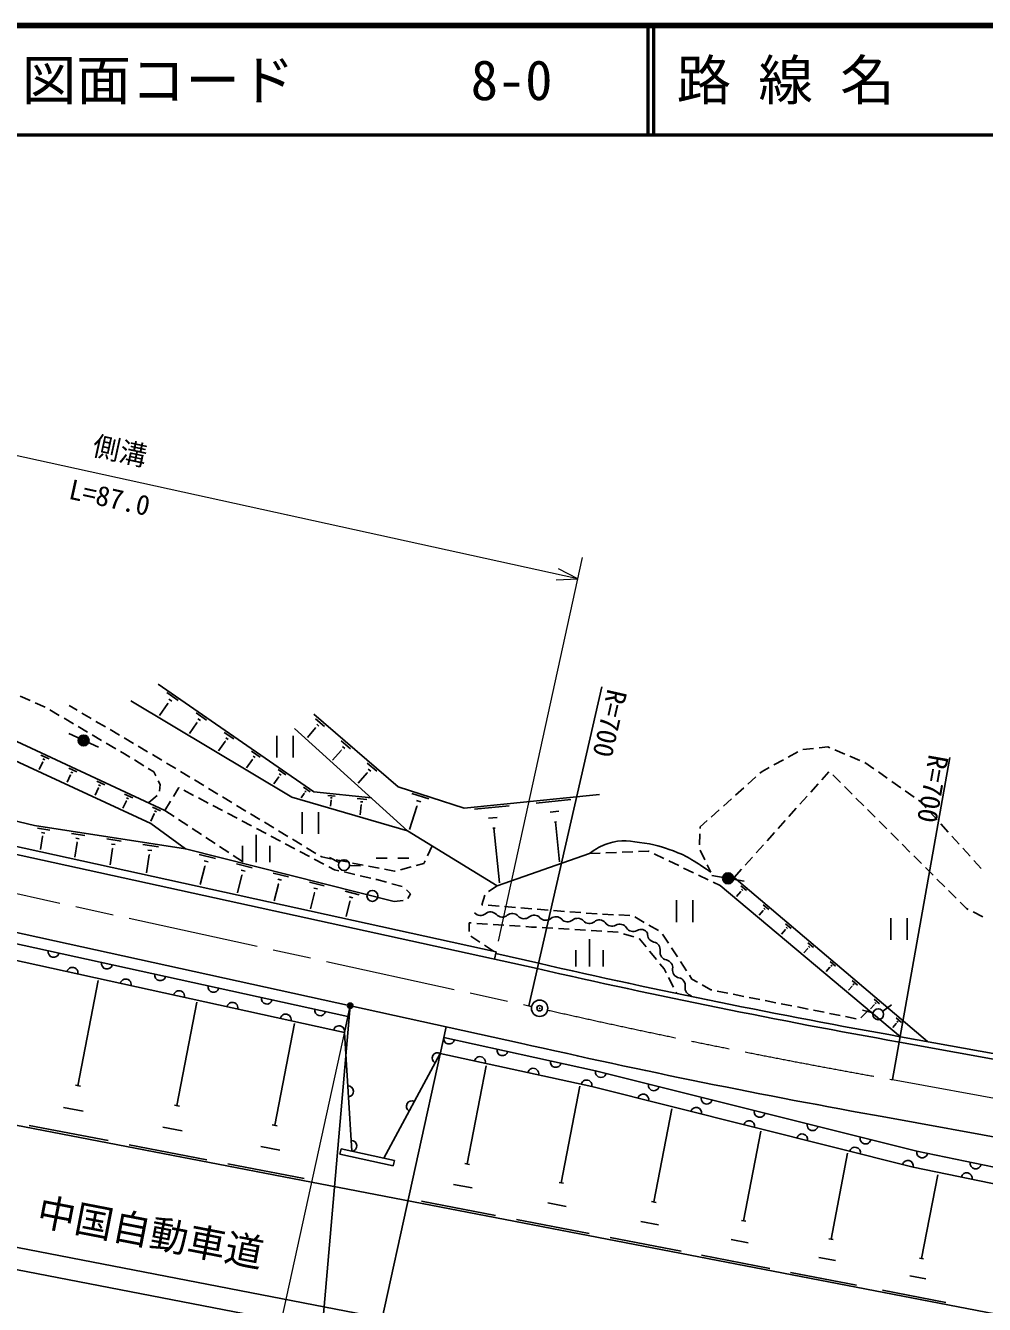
# Model space of a CAD drawing. Units: millimetres, scale not verified. Extents: x 40000 to 680000, y 20000 to 380000.
# Drawn here: x 120733 to 208582, y 262776 to 380000 of the extents above; entities that cross this region are included whole.
import ezdxf
from ezdxf.enums import TextEntityAlignment as Align

# ---------------------------------------------------------------- set-up
doc = ezdxf.new("R2010")
doc.units = ezdxf.units.MM
doc.header["$LTSCALE"] = 1000
doc.header["$PDMODE"] = 32
doc.header["$PDSIZE"] = 500
doc.linetypes.add('CHAIN', pattern=[18.5, 12, -1.5, 3.5, -1.5])
for name, color, linetype, lineweight in [('M-BGD', 7, 'Continuous', 25), ('M-BMK', 2, 'CHAIN', 13), ('M-BMK-SRVR', 3, 'Continuous', 25), ('M-STR-HTXT', 7, 'Continuous', 13), ('M-STR-STRC', 7, 'Continuous', 25), ('M-TTL', 2, 'Continuous', 140), ('M-TTL-LINE', 7, 'Continuous', 50)]:
    doc.layers.add(name, color=color, linetype=linetype, lineweight=lineweight)
doc.layers.add('M-TTL-TXT', color=7, linetype='Continuous')
doc.styles.add('@ＭＳ ゴシック', font='')
doc.styles.add('ＭＳ ゴシック', font='')
doc.styles.get('@ＭＳ ゴシック').set_extended_font_data('@MS Gothic')
doc.styles.get('ＭＳ ゴシック').set_extended_font_data('MS Gothic')

msp = doc.modelspace()

# ---------------------------------------------------------------- linework, layer by layer
at = {"layer": 'M-BGD'}
for p, q in [((132206, 306858), (75438, 333180)), ((103140, 322201), (133503, 308046)), ((147143, 309768), (132890, 319646)), ((133680, 318855), (134727, 318129)), ((166851, 290146), (173533, 319393)), ((120239, 318527), (121156, 318127)), ((121614, 317927), (122531, 317528)), ((130364, 318112), (145113, 309272)), ((133768, 317864), (133004, 316762)), ((133735, 317887), (133801, 317842)), ((133855, 318269), (134117, 318088)), ((122963, 317277), (123824, 316768)), ((124254, 316514), (125115, 316005)), ((125454, 317238), (124719, 317671)), ((126746, 316476), (125885, 316984)), ((136353, 317002), (137312, 316338)), ((147139, 316875), (154883, 310215)), ((125546, 315751), (126407, 315243)), ((128039, 315715), (127177, 316223)), ((129331, 314954), (128470, 315461)), ((136434, 316095), (135754, 315114)), ((136404, 316116), (136464, 316075)), ((136513, 316466), (136753, 316300)), ((145357, 315558), (155735, 306187)), ((147293, 315615), (146550, 314751)), ((147267, 315637), (147319, 315593)), ((147306, 316467), (148133, 315756)), ((147403, 315952), (147610, 315774)), ((124689, 315098), (127414, 313843)), ((126838, 314988), (127699, 314480)), ((128129, 314226), (128990, 313717)), ((130623, 314192), (129762, 314700)), ((139013, 314384), (138414, 313520)), ((138939, 315210), (139812, 314605)), ((138986, 314403), (139040, 314365)), ((139085, 314721), (139303, 314570)), ((143762, 314908), (143762, 312908)), ((145262, 314908), (145262, 312908)), ((149654, 314447), (150510, 313712)), ((76728, 313493), (167616, 293562)), ((79166, 313675), (163844, 295106)), ((122133, 313126), (122880, 312778)), ((129421, 313463), (129803, 313237)), ((129803, 313237), (130276, 312945)), ((131916, 313431), (131054, 313938)), ((132610, 313022), (132347, 313177)), ((133204, 312662), (132610, 313022)), ((141442, 313476), (142231, 312928)), ((141574, 313034), (141771, 312897)), ((149641, 313566), (148863, 312662)), ((149614, 313589), (149667, 313543)), ((149754, 313915), (149968, 313731)), ((191495, 313419), (190616, 312942)), ((192934, 313741), (191939, 313642)), ((194249, 313873), (193432, 313791)), ((194414, 313803), (194249, 313873)), ((195797, 313224), (194875, 313610)), ((197181, 312645), (196259, 313031)), ((122298, 312504), (121979, 311821)), ((122274, 312515), (122321, 312493)), ((122309, 312772), (122496, 312684)), ((124693, 311933), (125438, 311586)), ((130702, 312682), (131553, 312157)), ((131978, 311895), (132484, 311583)), ((134487, 311886), (133632, 312403)), ((141508, 312728), (140988, 311977)), ((141483, 312745), (141533, 312711)), ((152031, 312403), (152915, 311643)), ((152134, 311853), (152355, 311663)), ((188858, 311988), (188215, 311639)), ((190176, 312703), (189297, 312227)), ((198457, 311871), (197640, 312447)), ((200168, 283381), (205422, 312918)), ((124857, 311313), (124540, 310633)), ((124834, 311323), (124880, 311302)), ((124868, 311579), (125054, 311493)), ((127250, 310741), (127992, 310395)), ((132484, 311583), (132665, 311220)), ((132889, 310773), (133054, 310442)), ((135771, 311109), (134915, 311627)), ((137054, 310332), (136198, 310850)), ((143922, 311126), (143477, 310485)), ((143862, 311798), (144572, 311306)), ((143900, 311142), (143944, 311111)), ((143981, 311401), (144158, 311278)), ((152017, 311493), (151204, 310548)), ((151989, 311516), (152045, 311469)), ((187643, 311126), (186898, 310459)), ((188215, 311639), (188015, 311460)), ((193672, 310863), (194339, 311609)), ((194691, 311315), (195398, 310608)), ((199683, 311007), (198866, 311583)), ((200909, 310143), (200092, 310719)), ((127413, 310123), (127098, 309447)), ((127390, 310133), (127437, 310112)), ((127424, 310389), (127610, 310302)), ((129804, 309550), (130544, 309205)), ((133054, 310442), (133012, 309813)), ((134273, 309334), (134766, 310157)), ((134766, 310157), (134802, 310138)), ((135244, 309904), (136128, 309437)), ((138337, 309556), (137482, 310073)), ((146254, 309617), (145978, 309218)), ((146204, 310175), (146794, 309766)), ((146235, 309629), (146272, 309604)), ((146303, 309845), (146450, 309743)), ((152421, 309227), (147143, 309768)), ((154883, 310215), (160923, 308278)), ((156111, 309611), (157665, 309113)), ((160923, 308278), (173314, 309518)), ((186526, 310125), (185781, 309457)), ((192671, 309746), (193338, 310491)), ((195751, 310254), (196459, 309547)), ((202136, 309279), (201318, 309855)), ((114106, 308453), (121544, 306677)), ((129967, 308934), (129654, 308262)), ((129944, 308945), (129990, 308923)), ((129978, 309199), (130163, 309113)), ((132787, 309413), (132014, 308778)), ((132356, 308360), (133093, 308017)), ((133503, 308046), (134017, 308905)), ((136570, 309204), (137455, 308737)), ((137897, 308503), (138781, 308037)), ((139621, 308779), (138765, 309297)), ((140904, 308003), (140048, 308520)), ((145113, 309272), (155735, 306187)), ((148437, 309434), (149084, 309368)), ((148660, 309215), (148822, 309198)), ((148721, 309013), (148663, 308446)), ((148701, 309015), (148741, 309011)), ((151103, 309161), (151993, 309069)), ((151493, 308581), (151398, 307652)), ((151410, 308859), (151632, 308837)), ((151466, 308584), (151521, 308578)), ((156589, 308429), (155909, 306308)), ((156541, 308445), (156638, 308414)), ((156544, 308958), (156933, 308833)), ((161875, 308173), (165037, 308489)), ((167514, 308737), (170676, 309053)), ((185409, 309124), (184665, 308456)), ((191671, 308628), (192338, 309373)), ((196812, 309193), (197519, 308486)), ((202790, 308818), (202544, 308991)), ((203259, 308300), (202790, 308818)), ((132519, 307746), (132207, 307078)), ((132496, 307757), (132542, 307736)), ((132530, 308010), (132714, 307925)), ((133503, 308046), (134338, 307496)), ((134755, 307221), (135590, 306670)), ((139223, 307803), (140108, 307336)), ((142187, 307226), (141332, 307744)), ((146080, 307901), (146080, 305901)), ((147580, 307901), (147580, 305901)), ((163156, 307342), (163946, 307422)), ((168795, 307907), (169585, 307986)), ((184292, 308122), (183548, 307455)), ((189670, 306393), (190337, 307138)), ((190671, 307511), (191338, 308256)), ((197873, 308133), (198580, 307426)), ((204266, 307187), (203595, 307929)), ((69090, 306978), (150259, 289178)), ((75291, 306642), (166087, 286731)), ((121544, 306677), (135394, 304535)), ((121837, 306429), (122957, 306256)), ((122205, 306028), (122485, 305985)), ((135394, 304535), (132206, 306858)), ((136008, 306395), (136843, 305845)), ((140550, 307103), (141434, 306636)), ((141876, 306402), (142761, 305935)), ((143470, 306449), (142615, 306967)), ((144754, 305673), (143898, 306190)), ((155735, 306187), (163944, 301154)), ((163547, 306423), (163745, 306443)), ((163646, 306433), (164146, 301430)), ((169186, 306988), (169384, 307007)), ((169285, 306998), (169650, 303349)), ((182534, 306546), (182528, 306408)), ((183175, 307121), (182534, 306546)), ((188670, 305275), (189337, 306020)), ((198933, 307072), (199641, 306365)), ((199994, 306012), (200701, 305304)), ((205272, 306075), (204601, 306817)), ((149938, 287713), (68736, 305520)), ((122293, 305671), (122106, 304463)), ((122258, 305676), (122328, 305665)), ((124951, 305948), (126168, 305759)), ((125446, 305123), (125238, 303776)), ((125351, 305512), (125655, 305465)), ((125408, 305129), (125485, 305117)), ((128164, 305451), (129482, 305247)), ((128597, 304979), (128926, 304928)), ((131479, 304938), (132900, 304718)), ((137260, 305569), (138095, 305019)), ((140603, 303323), (140603, 304823)), ((141853, 303323), (141853, 305823)), ((143103, 303323), (143103, 304823)), ((143203, 305702), (144087, 305235)), ((144529, 305002), (145413, 304535)), ((146037, 304896), (145182, 305414)), ((157991, 304804), (157563, 303900)), ((182508, 305908), (182467, 304909)), ((187669, 304158), (188336, 304903)), ((201055, 304951), (201762, 304244)), ((206279, 304963), (205608, 305704)), ((128700, 304558), (128470, 303067)), ((128659, 304564), (128741, 304552)), ((132057, 303975), (131804, 302336)), ((131946, 304429), (132301, 304374)), ((132013, 303982), (132102, 303968)), ((135394, 304535), (154512, 299719)), ((136637, 304015), (138128, 303640)), ((138512, 304744), (139347, 304193)), ((139765, 303918), (140599, 303368)), ((145856, 304301), (146740, 303834)), ((147320, 304120), (146465, 304637)), ((147867, 303789), (147748, 303861)), ((148712, 303623), (147867, 303789)), ((148574, 303733), (149462, 303273)), ((152846, 303667), (153846, 303667)), ((154846, 303667), (155846, 303667)), ((163944, 301154), (172385, 304097)), ((172385, 304097), (173384, 304140)), ((173883, 304162), (174882, 304205)), ((175382, 304227), (176381, 304271)), ((176881, 304293), (177795, 304332)), ((177795, 304332), (177871, 304296)), ((178322, 304079), (179223, 303646)), ((182548, 304430), (182976, 303526)), ((186669, 303040), (187336, 303785)), ((202115, 303890), (202823, 303183)), ((207285, 303850), (206614, 304592)), ((137157, 302933), (136734, 301255)), ((137083, 303427), (137456, 303333)), ((137110, 302944), (137204, 302921)), ((140056, 303154), (141495, 302792)), ((140487, 302586), (140847, 302496)), ((147182, 303601), (148066, 303134)), ((148509, 302901), (149027, 302627)), ((149027, 302627), (149430, 302532)), ((150184, 303335), (149203, 303527)), ((150406, 303021), (151404, 302975)), ((151656, 303046), (150675, 303238)), ((153128, 302757), (152147, 302950)), ((154546, 302479), (153619, 302661)), ((154599, 302494), (154546, 302479)), ((156048, 302882), (155082, 302623)), ((157231, 303200), (156531, 303012)), ((157349, 303448), (157231, 303200)), ((179674, 303429), (180575, 302996)), ((181026, 302779), (181927, 302346)), ((183190, 303074), (183513, 302393)), ((185668, 301922), (186335, 302668)), ((203176, 302830), (203883, 302122)), ((208291, 302738), (207620, 303480)), ((140558, 302110), (140154, 300505)), ((140513, 302121), (140603, 302098)), ((143423, 302306), (144810, 301956)), ((143907, 301299), (143521, 299767)), ((143839, 301759), (144185, 301671)), ((143864, 301310), (143950, 301288)), ((146739, 301471), (148074, 301134)), ((149916, 302417), (150890, 302188)), ((151377, 302074), (152350, 301845)), ((152837, 301730), (152906, 301714)), ((152906, 301714), (153802, 301470)), ((154284, 301338), (155249, 301075)), ((182378, 302129), (183279, 301696)), ((183622, 302105), (186573, 301565)), ((183729, 301479), (184384, 301165)), ((185668, 301922), (203375, 286862)), ((204237, 301769), (204944, 301062)), ((147205, 300501), (146837, 299040)), ((147139, 300944), (147473, 300860)), ((147163, 300512), (147246, 300491)), ((150003, 300648), (151288, 300325)), ((150388, 300141), (150709, 300060)), ((155636, 300788), (155987, 300402)), ((155987, 300402), (155741, 299991)), ((162538, 299408), (162820, 300277)), ((163145, 300623), (163944, 301154)), ((184384, 301165), (200879, 287318)), ((186250, 300615), (185875, 300174)), ((186267, 300601), (186233, 300630)), ((186787, 300708), (186255, 301160)), ((186452, 300718), (186319, 300831)), ((205297, 300708), (206004, 300001)), ((150452, 299715), (150101, 298324)), ((150412, 299725), (150492, 299705)), ((155333, 299800), (154512, 299719)), ((162625, 299401), (162538, 299408)), ((164121, 299282), (163124, 299362)), ((165616, 299163), (164619, 299243)), ((167111, 299044), (166114, 299123)), ((168606, 298925), (167610, 299004)), ((180367, 299826), (180367, 297826)), ((181867, 299826), (181867, 297826)), ((188836, 298965), (188311, 299412)), ((188505, 298975), (188374, 299087)), ((206358, 299648), (206943, 299062)), ((206943, 299062), (207097, 298984)), ((161362, 296955), (161362, 297753)), ((161362, 297753), (161563, 297740)), ((170102, 298806), (169105, 298885)), ((171597, 298686), (170600, 298766)), ((173092, 298567), (172095, 298647)), ((174590, 298497), (173591, 298535)), ((176089, 298439), (175090, 298478)), ((177417, 297788), (176551, 298290)), ((188306, 298874), (187939, 298442)), ((188322, 298860), (188289, 298888)), ((200009, 298181), (200009, 296181)), ((201509, 298181), (201509, 296181)), ((207541, 298755), (208431, 298299)), ((162062, 297706), (163060, 297640)), ((163559, 297607), (164557, 297540)), ((165056, 297507), (166053, 297440)), ((166552, 297407), (167079, 297372)), ((167079, 297372), (167550, 297343)), ((168049, 297313), (169047, 297253)), ((169547, 297222), (170545, 297162)), ((171044, 297132), (172042, 297071)), ((172541, 297041), (173539, 296980)), ((174038, 296950), (175036, 296890)), ((175516, 296753), (176472, 296458)), ((178715, 297037), (177849, 297538)), ((179627, 295878), (179079, 296714)), ((190355, 297137), (189996, 296715)), ((190371, 297124), (190339, 297151)), ((190879, 297228), (190361, 297669)), ((190552, 297238), (190423, 297348)), ((162354, 295987), (161521, 296539)), ((163604, 295158), (162771, 295711)), ((172411, 293753), (172411, 296253)), ((176949, 296310), (176988, 296298)), ((176988, 296298), (177593, 295554)), ((180450, 294623), (179901, 295460)), ((192398, 295407), (192046, 294994)), ((192414, 295393), (192382, 295421)), ((192915, 295496), (192403, 295932)), ((192592, 295506), (192464, 295615)), ((163694, 294422), (163844, 295106)), ((167742, 294046), (163809, 294945)), ((171161, 293753), (171161, 295253)), ((173661, 293753), (173661, 295253)), ((177908, 295165), (178539, 294389)), ((178854, 294001), (179240, 293526)), ((179240, 293526), (179419, 293182)), ((181272, 293369), (180724, 294205)), ((194434, 293682), (194090, 293278)), ((194450, 293668), (194418, 293695)), ((194944, 293770), (194439, 294200)), ((194626, 293780), (194500, 293887)), ((125524, 282821), (127385, 292454)), ((179648, 292738), (180108, 291850)), ((181781, 292594), (181547, 292951)), ((182280, 292312), (181781, 292594)), ((183512, 291616), (182715, 292066)), ((196463, 291962), (196127, 291567)), ((196479, 291949), (196448, 291976)), ((196967, 292050), (196469, 292474)), ((196653, 292059), (196528, 292165)), ((180338, 291406), (180405, 291277)), ((183595, 291600), (183512, 291616)), ((185067, 291308), (184086, 291502)), ((186538, 291015), (185557, 291210)), ((188009, 290723), (187028, 290918)), ((198984, 290335), (198491, 290753)), ((134598, 280997), (136428, 290471)), ((150473, 290155), (149938, 287713)), ((189480, 290430), (188499, 290625)), ((190952, 290138), (189971, 290333)), ((192423, 289845), (191442, 290040)), ((193894, 289553), (192913, 289748)), ((197975, 289756), (197274, 289042)), ((197399, 289753), (198366, 289499)), ((198486, 290249), (198158, 289863)), ((198502, 290236), (198471, 290262)), ((198673, 290344), (198550, 290449)), ((199261, 289657), (200083, 290227)), ((143558, 279196), (145358, 288512)), ((195365, 289260), (194384, 289455)), ((196836, 288968), (195856, 289163)), ((200503, 288540), (200182, 288164)), ((200518, 288527), (200488, 288553)), ((200993, 288625), (200508, 289038)), ((200687, 288634), (200566, 288738)), ((150619, 276814), (149938, 287713)), ((159050, 287250), (172958, 284200)), ((200879, 287318), (286469, 271689)), ((200789, 286826), (286380, 271197)), ((158729, 285785), (153549, 276171)), ((158729, 285785), (172615, 282740)), ((161184, 275652), (162924, 284660)), ((172958, 284200), (202391, 276811)), ((99259, 283194), (219644, 259939)), ((125298, 282865), (125750, 282778)), ((169814, 273918), (171524, 282774)), ((172615, 282740), (202058, 275348)), ((124202, 280828), (126009, 280479)), ((134375, 281040), (134820, 280954)), ((178297, 272173), (179943, 280694)), ((121074, 279184), (128299, 277788)), ((133297, 279035), (135074, 278692)), ((143339, 279238), (143777, 279154)), ((199547, 279937), (265450, 267903)), ((186524, 270440), (188109, 278644)), ((130218, 277417), (137329, 276044)), ((142278, 277265), (144027, 276927)), ((149642, 277028), (149535, 276540)), ((149642, 277028), (154526, 275957)), ((194527, 268754), (196052, 276650)), ((202391, 276811), (237671, 269597)), ((139248, 275673), (146246, 274321)), ((149535, 276540), (154419, 275469)), ((154526, 275957), (154419, 275469)), ((160972, 275693), (161396, 275612)), ((202058, 275348), (237400, 268121)), ((202818, 266994), (204301, 274669)), ((159945, 273783), (161638, 273456)), ((169605, 273958), (170022, 273877)), ((97121, 272403), (217622, 249126)), ((157011, 272242), (163787, 270933)), ((168594, 272079), (170261, 271757)), ((178094, 272212), (178500, 272133)), ((96733, 270442), (217255, 247161)), ((165708, 270562), (172374, 269274)), ((177108, 270381), (178732, 270067)), ((186328, 270477), (186719, 270402)), ((174296, 268903), (180791, 267648)), ((185378, 268712), (186944, 268409)), ((194338, 268790), (194716, 268717)), ((182666, 267286), (188930, 266076)), ((193422, 267088), (194932, 266796)), ((202637, 267029), (202999, 266959)), ((190807, 265713), (196847, 264547)), ((201760, 265398), (203206, 265119)), ((199255, 264082), (205040, 262964))]:
    msp.add_line(p, q, dxfattribs=at)
for centre, radius in [((126051, 314470), 500), ((126051, 314470), 400), ((126051, 314470), 300), ((126051, 314470), 200), ((126051, 314470), 100), ((149906, 303044), 500), ((185097, 301835), 500), ((185097, 301835), 400), ((185097, 301835), 300), ((185097, 301835), 200), ((185097, 301835), 100), ((152508, 300223), 500), ((198850, 289373), 500)]:
    msp.add_circle(centre, radius, dxfattribs=at)
for centre, radius, start, end in [((162412, 299152), 725, 222.19182, 309.39746), ((163332, 298031), 725, 42.19182, 129.39746), ((164407, 299005), 725, 222.19182, 309.39746), ((165327, 297884), 725, 42.19182, 129.39746), ((166401, 298858), 725, 222.19182, 309.39746), ((167321, 297738), 725, 42.19182, 129.39746), ((168396, 298712), 725, 222.19182, 309.39746), ((169316, 297591), 725, 42.19182, 129.39746), ((170390, 298565), 725, 222.19182, 309.39746), ((171311, 297444), 725, 42.19182, 129.39746), ((172385, 298418), 725, 222.19182, 309.39746), ((173305, 297298), 725, 42.19182, 129.39746), ((174455, 298173), 725, 212.34572, 299.55136), ((175170, 296911), 725, 32.34572, 119.55136), ((176395, 297687), 725, 212.34572, 299.55136), ((177110, 296426), 725, 32.34572, 119.55136), ((178440, 296705), 725, 171.36354, 258.56918), ((178152, 295283), 725, 351.36354, 78.56918), ((123302, 295089), 500, 167.63129, 347.63129), ((179586, 295066), 725, 171.36354, 258.56918), ((179298, 293644), 725, 351.36354, 78.56918), ((125029, 293175), 500, 347.63129, 167.63129), ((128186, 294018), 500, 167.63129, 347.63129), ((322759, 972563), 696500, 257.12962, 259.91446), ((322759, 972563), 696000, 257.13088, 259.91446), ((180732, 293427), 725, 171.36354, 258.56918), ((129913, 292104), 500, 347.63129, 167.63129), ((133069, 292947), 500, 167.63129, 347.63129), ((137953, 291876), 500, 167.63129, 347.63129), ((180445, 292005), 725, 351.36354, 78.56918), ((181878, 291788), 725, 171.36354, 258.56918), ((134797, 291033), 500, 347.63129, 167.63129), ((142837, 290805), 500, 167.63129, 347.63129), ((139681, 289962), 500, 347.63129, 167.63129), ((147721, 289734), 500, 167.63129, 347.63129), ((144565, 288891), 500, 347.63129, 167.63129), ((149449, 287820), 500, 347.63129, 167.63129), ((159538, 287143), 500, 167.63129, 347.63129), ((164422, 286072), 500, 167.63129, 347.63129), ((322759, 972563), 703500, 257.13212, 259.91315), ((158492, 285345), 500, 61.6859, 241.6859), ((162359, 284989), 500, 347.63129, 167.63129), ((169306, 285001), 500, 167.63129, 347.63129), ((167243, 283918), 500, 347.63129, 167.63129), ((173443, 284078), 500, 165.9065, 345.9065), ((150276, 282303), 500, 273.57669, 93.57669), ((172126, 282847), 500, 347.63129, 167.63129), ((178293, 282861), 500, 165.9065, 345.9065), ((156120, 280943), 500, 61.6859, 241.6859), ((177326, 281557), 500, 345.9065, 165.9065), ((183142, 281643), 500, 165.9065, 345.9065), ((182175, 280340), 500, 345.9065, 165.9065), ((187992, 280426), 500, 165.9065, 345.9065), ((187025, 279122), 500, 345.9065, 165.9065), ((192841, 279208), 500, 165.9065, 345.9065), ((191874, 277904), 500, 345.9065, 165.9065), ((197691, 277991), 500, 165.9065, 345.9065), ((150588, 277313), 500, 273.57669, 93.57669), ((196724, 276687), 500, 345.9065, 165.9065), ((202881, 276710), 500, 168.44406, 348.44406), ((201573, 275469), 500, 345.9065, 165.9065), ((207780, 275709), 500, 168.44406, 348.44406), ((206958, 274346), 500, 348.44406, 168.44406)]:
    msp.add_arc(centre, radius, start, end, dxfattribs=at)
msp.add_open_spline([(172385, 304097), (173046, 304592), (173382, 304763), (174097, 305019), (175331, 305461), (176154, 305235), (177452, 305057), (178681, 304889), (179349, 304635), (180503, 304180), (181209, 303901), (181571, 303662), (182219, 303265), (182738, 302946), (182916, 302824), (183513, 302393)], degree=3, knots=[0, 0, 0, 0, 1, 1, 1, 2, 2, 2, 3, 3, 3, 4, 4, 4, 5, 5, 5, 5], dxfattribs=at)
at = {"layer": 'M-BMK'}
for p, q in [((76010, 310067), (166851, 290146)), ((200168, 283381), (265341, 271481))]:
    msp.add_line(p, q, dxfattribs=at)
for start, end in [(257.13088, 257.15134), (257.27411, 259.9138)]:
    msp.add_arc((322759, 972563), 700000, start, end, dxfattribs=at)
at = {"layer": 'M-BMK-SRVR'}
msp.add_circle((167826, 289924), 750, dxfattribs=at)
msp.add_point((167826, 289924), dxfattribs=at)
at = {"layer": 'M-STR-HTXT'}
for p, q in [((171341, 329293), (86360, 347929)), ((164058, 296082), (171769, 331247)), ((171341, 329293), (169565, 330213)), ((169343, 329201), (171341, 329293)), ((150259, 289178), (142542, 254015))]:
    msp.add_line(p, q, dxfattribs=at)
at = {"layer": 'M-STR-STRC'}
for p, q in [((146813, 247878), (150473, 290155)), ((159264, 288227), (151336, 252072))]:
    msp.add_line(p, q, dxfattribs=at)
for radius in [150, 120, 90, 60, 30]:
    msp.add_circle((150473, 290155), radius, dxfattribs=at)
msp.add_point((150473, 290155), dxfattribs=at)
at = {"layer": 'M-TTL'}
msp.add_line((680000, 380000), (40000, 380000), dxfattribs=at)
at = {"layer": 'M-TTL-LINE'}
for p, q in [((177750, 380000), (177750, 370000)), ((178250, 380000), (178250, 370000)), ((40000, 370000), (680000, 370000))]:
    msp.add_line(p, q, dxfattribs=at)

# ---------------------------------------------------------------- texts
at = {"layer": 'M-BGD', "style": 'ＭＳ ゴシック'}
for rotation, p in [(257.131, (173533, 319393)), (259.914, (202961, 313356))]:
    msp.add_text('R=700', height=1833, rotation=rotation, dxfattribs=at).set_placement(p, align=Align.BOTTOM_LEFT)
msp.add_text('中国自動車道', height=2566, rotation=349.067, dxfattribs=at).set_placement((132182, 269393), align=Align.MIDDLE_CENTER)
at = {"layer": 'M-STR-HTXT', "style": 'ＭＳ ゴシック'}
msp.add_text('側溝', height=1833, rotation=347.631, dxfattribs=at).set_placement((129065, 339588), align=Align.BOTTOM_CENTER)
at = {"layer": 'M-STR-HTXT', "style": '@ＭＳ ゴシック'}
msp.add_text('L=87.0', height=1833, rotation=347.631, dxfattribs=at).set_placement((128636, 337634), align=Align.TOP_CENTER)
at = {"layer": 'M-TTL-TXT', "style": 'ＭＳ ゴシック'}
for s, p in [('図面コード', (120380, 375000)), ('8-0', (161521, 375000)), ('路 線 名', (180380, 375000))]:
    msp.add_text(s, height=3666, dxfattribs=at).set_placement(p, align=Align.MIDDLE_LEFT)

doc.saveas('drawing.dxf')
